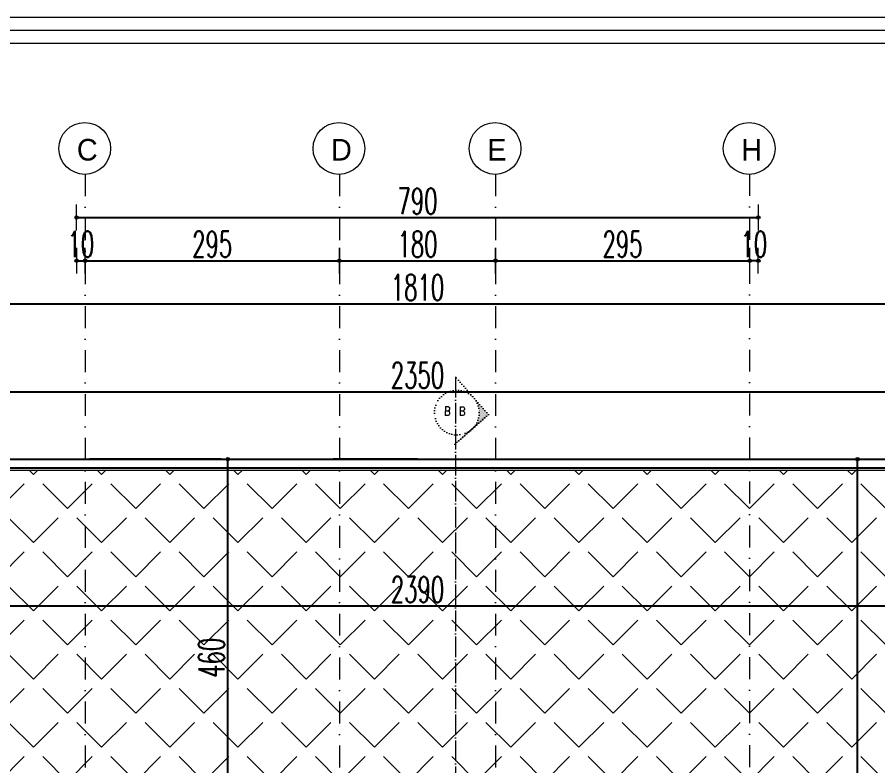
# Model space of a CAD drawing. Header units: millimetres. Extents: x -16104 to 67872, y -88009 to 12107.
# Drawn here: x 33168 to 34166, y -5820 to -4952 of the extents above; entities that cross this region are included whole.
import ezdxf
from ezdxf.enums import TextEntityAlignment as Align

# ---------------------------------------------------------------- set-up
doc = ezdxf.new("R2010")
doc.units = ezdxf.units.MM
for name, pattern in [('ACAD_ISO04W100', [30, 24, -3, 0, -3]), ('ACAD_ISO07W100', [3, 0, -3]), ('DASHDOTX2', [50.8, 25.4, -12.7, 0, -12.7])]:
    doc.linetypes.add(name, pattern=pattern)
doc.layers.get('0').update_dxf_attribs({"color": 241})
for name, color, linetype, lineweight in [('AKS', 1, 'ACAD_ISO07W100', 5), ('akslar', 144, 'Continuous', 20), ('c05', 32, 'Continuous', 13), ('duvar', 123, 'Continuous', 25), ('OLCU', 54, 'Continuous', 13), ('SıVA', 40, 'Continuous', 9), ('TARAMA', 8, 'Continuous', 15)]:
    doc.layers.add(name, color=color, linetype=linetype, lineweight=lineweight)
doc.styles.add('DIM', font='Txttw.shx', dxfattribs={"width": 0.6})
doc.styles.add('DIMENSIONS', font='simplex', dxfattribs={"width": 0.8})
doc.dimstyles.new('50', dxfattribs={"dimscale": 0, "dimtxt": 30, "dimasz": 1, "dimexe": 0, "dimexo": 2, "dimgap": 4, "dimtad": 1, "dimdec": 0, "dimzin": 0, "dimdsep": 46, "dimtxsty": 'DIM', "dimblk1": 'DOT', "dimblk2": 'DOT', "dimsah": 1, "dimcen": 1.5, "dimdle": 3, "dimse1": 1, "dimse2": 1, "dimclrd": 256, "dimclre": 9, "dimclrt": 256, "dimadec": 0, "dimazin": 0, "dimtfac": 0.24, "dimtdec": 0, "dimtix": 1, "dimtmove": 2, "dimatfit": 3, "dimldrblk": 'DOT', "dimfxl": 0, "dimtolj": 1, "dimtzin": 15, "dimarcsym": 0})

# ---------------------------------------------------------------- blocks, each defined once
blk = doc.blocks.new('DOT')
for p, q in [((0, 15), (0, -15)), ((-2, 0), (0, 0)), ((2, 0), (0, 0))]:
    blk.add_line(p, q)
blk.add_circle((0, 0), 2)
blk = doc.blocks.new('*D1118')
at = {"layer": 'Defpoints', "color": 0, "transparency": 16777216}
for p in [(32727.04, -5284.56), (34537.04, -5284.56), (34537.04, -5319.56)]:
    blk.add_point(p, dxfattribs=at)
at = {"layer": 'OLCU', "lineweight": -2, "transparency": 16777216}
blk.add_line((32728.04, -5284.56), (34536.04, -5284.56), dxfattribs=at)
at = {"layer": 'OLCU', "lineweight": -2, "transparency": 16777216, "rotation": 180}
blk.add_blockref('DOT', (32727.04, -5284.56), dxfattribs=at)
at = {"layer": 'OLCU', "lineweight": -2, "transparency": 16777216}
blk.add_blockref('DOT', (34537.04, -5284.56), dxfattribs=at)
at = {"layer": 'OLCU', "transparency": 16777216, "insert": (33632.04, -5265.56), "char_height": 30, "attachment_point": 5, "style": 'DIM'}
blk.add_mtext('\\A1;1810', dxfattribs=at)
blk = doc.blocks.new('*D1119')
at = {"layer": 'Defpoints', "color": 0, "transparency": 16777216}
for p in [(33247, -5234.56), (33541.54, -5234.56), (33541.54, -5234.56)]:
    blk.add_point(p, dxfattribs=at)
at = {"layer": 'OLCU', "lineweight": -2, "transparency": 16777216}
blk.add_line((33248, -5234.56), (33540.54, -5234.56), dxfattribs=at)
at = {"layer": 'OLCU', "lineweight": -2, "transparency": 16777216, "rotation": 180}
blk.add_blockref('DOT', (33247, -5234.56), dxfattribs=at)
at = {"layer": 'OLCU', "lineweight": -2, "transparency": 16777216}
blk.add_blockref('DOT', (33541.54, -5234.56), dxfattribs=at)
at = {"layer": 'OLCU', "transparency": 16777216, "insert": (33394.27, -5215.56), "char_height": 30, "attachment_point": 5, "style": 'DIM'}
blk.add_mtext('\\A1;295', dxfattribs=at)
blk = doc.blocks.new('*D1120')
at = {"layer": 'Defpoints', "color": 0, "transparency": 16777216}
for p in [(33541.54, -5234.56), (33722.54, -5234.56), (33722.54, -5234.56)]:
    blk.add_point(p, dxfattribs=at)
at = {"layer": 'OLCU', "lineweight": -2, "transparency": 16777216}
blk.add_line((33542.54, -5234.56), (33721.54, -5234.56), dxfattribs=at)
at = {"layer": 'OLCU', "lineweight": -2, "transparency": 16777216, "rotation": 180}
blk.add_blockref('DOT', (33541.54, -5234.56), dxfattribs=at)
at = {"layer": 'OLCU', "lineweight": -2, "transparency": 16777216}
blk.add_blockref('DOT', (33722.54, -5234.56), dxfattribs=at)
at = {"layer": 'OLCU', "transparency": 16777216, "insert": (33632.04, -5215.56), "char_height": 30, "attachment_point": 5, "style": 'DIM'}
blk.add_mtext('\\A1;180', dxfattribs=at)
blk = doc.blocks.new('*D1121')
at = {"layer": 'Defpoints', "color": 0, "transparency": 16777216}
for p in [(33722.54, -5234.56), (34017.04, -5234.56), (34017.04, -5234.56)]:
    blk.add_point(p, dxfattribs=at)
at = {"layer": 'OLCU', "lineweight": -2, "transparency": 16777216}
blk.add_line((33723.54, -5234.56), (34016.04, -5234.56), dxfattribs=at)
at = {"layer": 'OLCU', "lineweight": -2, "transparency": 16777216, "rotation": 180}
blk.add_blockref('DOT', (33722.54, -5234.56), dxfattribs=at)
at = {"layer": 'OLCU', "lineweight": -2, "transparency": 16777216}
blk.add_blockref('DOT', (34017.04, -5234.56), dxfattribs=at)
at = {"layer": 'OLCU', "transparency": 16777216, "insert": (33869.79, -5215.56), "char_height": 30, "attachment_point": 5, "style": 'DIM'}
blk.add_mtext('\\A1;295', dxfattribs=at)
blk = doc.blocks.new('*D1122')
at = {"layer": 'Defpoints', "color": 0, "transparency": 16777216}
for p in [(34017.04, -5234.56), (34017.04, -5269.56), (34027.04, -5269.56)]:
    blk.add_point(p, dxfattribs=at)
at = {"layer": 'OLCU', "lineweight": -2, "transparency": 16777216}
for p, q in [((34016.04, -5234.56), (34015.04, -5234.56)), ((34027.04, -5234.56), (34017.04, -5234.56)), ((34028.04, -5234.56), (34029.04, -5234.56))]:
    blk.add_line(p, q, dxfattribs=at)
blk.add_blockref('DOT', (34017.04, -5234.56), dxfattribs=at)
at = {"layer": 'OLCU', "lineweight": -2, "transparency": 16777216, "rotation": 180}
blk.add_blockref('DOT', (34027.04, -5234.56), dxfattribs=at)
at = {"layer": 'OLCU', "transparency": 16777216, "insert": (34022.04, -5215.56), "char_height": 30, "attachment_point": 5, "style": 'DIM'}
blk.add_mtext('\\A1;10', dxfattribs=at)
blk = doc.blocks.new('*D1123')
at = {"layer": 'Defpoints', "color": 0, "transparency": 16777216}
for p in [(34027.04, -5184.56), (33237.02, -5219.56), (34027.04, -5219.56)]:
    blk.add_point(p, dxfattribs=at)
at = {"layer": 'OLCU', "lineweight": -2, "transparency": 16777216}
blk.add_line((33238.02, -5184.56), (34026.04, -5184.56), dxfattribs=at)
at = {"layer": 'OLCU', "lineweight": -2, "transparency": 16777216, "rotation": 180}
blk.add_blockref('DOT', (33237.02, -5184.56), dxfattribs=at)
at = {"layer": 'OLCU', "lineweight": -2, "transparency": 16777216}
blk.add_blockref('DOT', (34027.04, -5184.56), dxfattribs=at)
at = {"layer": 'OLCU', "transparency": 16777216, "insert": (33632.03, -5165.56), "char_height": 30, "attachment_point": 5, "style": 'DIM'}
blk.add_mtext('\\A1;790', dxfattribs=at)
blk = doc.blocks.new('*D1154')
at = {"layer": 'Defpoints', "color": 0, "transparency": 16777216}
for p in [(33247, -5234.56), (33237.02, -5269.56), (33247, -5269.56)]:
    blk.add_point(p, dxfattribs=at)
at = {"layer": 'OLCU', "lineweight": -2, "transparency": 16777216}
for p, q in [((33236.02, -5234.56), (33235.02, -5234.56)), ((33237.02, -5234.56), (33247, -5234.56)), ((33248, -5234.56), (33249, -5234.56))]:
    blk.add_line(p, q, dxfattribs=at)
blk.add_blockref('DOT', (33237.02, -5234.56), dxfattribs=at)
at = {"layer": 'OLCU', "lineweight": -2, "transparency": 16777216, "rotation": 180}
blk.add_blockref('DOT', (33247, -5234.56), dxfattribs=at)
at = {"layer": 'OLCU', "transparency": 16777216, "insert": (33242.01, -5215.56), "char_height": 30, "attachment_point": 5, "style": 'DIM'}
blk.add_mtext('\\A1;10', dxfattribs=at)
blk = doc.blocks.new('*D1164')
at = {"layer": 'Defpoints', "color": 0, "transparency": 16777216}
for p in [(33412.46, -5464.56), (33412.46, -5464.56), (33412.46, -5924.87)]:
    blk.add_point(p, dxfattribs=at)
at = {"layer": 'OLCU', "lineweight": -2, "transparency": 16777216}
blk.add_line((33412.46, -5923.87), (33412.46, -5465.56), dxfattribs=at)
for p, rotation in [((33412.46, -5464.56), 90), ((33412.46, -5924.87), 270)]:
    blk.add_blockref('DOT', p, dxfattribs=dict(at, rotation=rotation))
at = {"layer": 'OLCU', "transparency": 16777216, "insert": (33393.46, -5694.72), "char_height": 30, "attachment_point": 5, "rotation": 90, "style": 'DIM'}
blk.add_mtext('\\A1;460', dxfattribs=at)
blk = doc.blocks.new('*D1173')
at = {"layer": 'Defpoints', "color": 0, "transparency": 16777216}
for p in [(32437.04, -5634.56), (34827.04, -5634.56), (34827.04, -5634.56)]:
    blk.add_point(p, dxfattribs=at)
at = {"layer": 'OLCU', "lineweight": -2, "transparency": 16777216}
blk.add_line((32438.04, -5634.56), (34826.04, -5634.56), dxfattribs=at)
at = {"layer": 'OLCU', "lineweight": -2, "transparency": 16777216, "rotation": 180}
blk.add_blockref('DOT', (32437.04, -5634.56), dxfattribs=at)
at = {"layer": 'OLCU', "lineweight": -2, "transparency": 16777216}
blk.add_blockref('DOT', (34827.04, -5634.56), dxfattribs=at)
at = {"layer": 'OLCU', "transparency": 16777216, "insert": (33632.04, -5615.56), "char_height": 30, "attachment_point": 5, "style": 'DIM'}
blk.add_mtext('\\A1;2390', dxfattribs=at)
blk = doc.blocks.new('*D1174')
at = {"layer": 'Defpoints', "color": 0, "transparency": 16777216}
for p in [(34142.04, -5464.56), (34142.04, -5464.56), (34016.96, -7614.06)]:
    blk.add_point(p, dxfattribs=at)
at = {"layer": 'OLCU', "lineweight": -2, "transparency": 16777216}
blk.add_line((34142.04, -7613.06), (34142.04, -5465.56), dxfattribs=at)
for p, rotation in [((34142.04, -5464.56), 90), ((34142.04, -7614.06), 270)]:
    blk.add_blockref('DOT', p, dxfattribs=dict(at, rotation=rotation))
at = {"layer": 'OLCU', "transparency": 16777216, "insert": (34123.04, -6539.31), "char_height": 30, "attachment_point": 5, "rotation": 90, "style": 'DIM'}
blk.add_mtext('\\A1;2150', dxfattribs=at)
blk = doc.blocks.new('*D1054')
at = {"layer": 'Defpoints', "color": 0, "transparency": 16777216}
for p in [(32457.04, -5386.38), (34807.04, -5386.38), (34807.04, -5386.38)]:
    blk.add_point(p, dxfattribs=at)
at = {"layer": 'OLCU', "lineweight": -2, "transparency": 16777216}
blk.add_line((32458.04, -5386.38), (34806.04, -5386.38), dxfattribs=at)
at = {"layer": 'OLCU', "lineweight": -2, "transparency": 16777216, "rotation": 180}
blk.add_blockref('DOT', (32457.04, -5386.38), dxfattribs=at)
at = {"layer": 'OLCU', "lineweight": -2, "transparency": 16777216}
blk.add_blockref('DOT', (34807.04, -5386.38), dxfattribs=at)
at = {"layer": 'OLCU', "transparency": 16777216, "insert": (33632.04, -5367.38), "char_height": 30, "attachment_point": 5, "style": 'DIM'}
blk.add_mtext('\\A1;2350', dxfattribs=at)

msp = doc.modelspace()

# ---------------------------------------------------------------- hatches: boundary and pattern name
at = {"layer": 'AKS'}
msp.add_hatch(color=1, dxfattribs=at).paths.add_polyline_path([(33694.89, -5429.87), (33714.34, -5412.72), (33697.2, -5393.27, -0.198912), (33703.62, -5412.05, -0.198912)])
msp.add_hatch(color=1, dxfattribs=at).paths.add_polyline_path([(33694.89, -5429.87), (33714.34, -5412.72), (33697.2, -5393.27, -0.198912), (33703.62, -5412.05, -0.198912)])
at = {"layer": 'TARAMA'}
h = msp.add_hatch(dxfattribs=at)
h.set_pattern_fill('ANGLE,_O', color=256, scale=8, angle=45)
h.set_pattern_definition([(45, (-3599.79, -17059.605), (-39.51313, 39.51313), [40.64, -15.24]), (135, (-3599.79, -17059.605), (-39.51313, -39.51313), [40.64, -15.24])])
h.paths.add_polyline_path([(33247, -5477.56), (32714.04, -5477.56), (32714.04, -5457.56), (32430.04, -5457.56), (32430.04, -5621.56), (32450.04, -5621.56), (32450.04, -6087.87), (32430.04, -6087.87), (32430.04, -6099.87), (33230.51, -6099.87), (33229.02, -5921.87), (33247, -5921.87)])
h.paths.add_polyline_path([(32542.04, -5649.56), (32542.04, -5694.56), (32472.04, -5694.56), (32472.04, -5649.56)], flags=16)
h.paths.add_polyline_path([(32532.04, -5659.56), (32532.04, -5684.56), (32482.04, -5684.56), (32482.04, -5659.56)], flags=0)
h.paths.add_polyline_path([(32532.04, -5659.56), (32532.04, -5684.56), (32507.04, -5684.56), (32482.04, -5684.56), (32482.04, -5659.56), (32507.04, -5659.56)], flags=0)
h.paths.add_polyline_path([(33230.51, -6099.87), (32430.04, -6099.87), (32430.04, -6279.56), (33232.03, -6279.56)])
h.paths.add_polyline_path([(33232.36, -6319.56), (33232.04, -6319.56), (33232.04, -6281.7), (33232.03, -6279.56), (32430.04, -6279.56), (32430.04, -6470.24), (33233.63, -6470.24)])
h.paths.add_polyline_path([(33066.47, -6388.08, -1), (33091.47, -6388.08, -1)], flags=16)
h.paths.add_polyline_path([(33068.47, -6388.08, -1), (33089.47, -6388.08, -1)], flags=0)
h.paths.add_polyline_path([(33070.47, -6388.08, -1), (33087.47, -6388.08, -1)], flags=0)
h.paths.add_polyline_path([(33072.47, -6388.08, -1), (33085.47, -6388.08, -1)], flags=0)
h.paths.add_polyline_path([(33074.47, -6388.08, -1), (33083.47, -6388.08, -1)], flags=0)
h.paths.add_polyline_path([(33076.47, -6388.08, -1), (33081.47, -6388.08, -1)], flags=0)
h.paths.add_polyline_path([(33229.04, -6516.59), (33234.02, -6516.54), (33233.63, -6470.24), (32430.04, -6470.24), (32430.04, -6559.56), (33229.04, -6559.56)])
h.paths.add_polyline_path([(32594.04, -6576.56), (33082.04, -6576.56), (33082.04, -7457.06), (33062.04, -7457.06), (33062.04, -7621.06), (33226.04, -7621.06), (33226.04, -7601.06), (33247, -7601.06), (33247, -6572.56), (33229.04, -6572.56), (33229.04, -6559.56), (32430.04, -6559.56), (32430.04, -6596.56), (32594.04, -6596.56)])
h.paths.add_polyline_path([(33541.54, -5477.56), (33247, -5477.56), (33247, -5921.87), (33541.54, -5921.87)])
h.paths.add_polyline_path([(33317.04, -5849.87), (33317.04, -5919.87), (33272.04, -5919.87), (33272.04, -5849.87)], flags=16)
h.paths.add_polyline_path([(33307.04, -5859.87), (33307.04, -5884.87), (33307.04, -5909.87), (33282.04, -5909.87), (33282.04, -5884.87), (33282.04, -5859.87)], flags=0)
h.paths.add_polyline_path([(33722.54, -5477.56), (33541.54, -5477.56), (33541.54, -5921.87), (33722.54, -5921.87)])
h.paths.add_polyline_path([(34016.96, -5477.56), (33817.98, -5477.56), (33817.98, -5921.87), (33930.54, -5921.87), (33930.54, -6099.87), (34016.96, -6099.87)])
h.paths.add_polyline_path([(33947.04, -5849.87), (33992.04, -5849.87), (33992.04, -5919.87), (33947.04, -5919.87)], flags=16)
h.paths.add_polyline_path([(33957.04, -5859.87), (33982.04, -5859.87), (33982.04, -5884.87), (33982.04, -5909.87), (33957.04, -5909.87), (33957.04, -5884.87)], flags=0)
h.paths.add_polyline_path([(33817.98, -5477.56), (33722.54, -5477.56), (33722.54, -5921.87), (33817.98, -5921.87)])
h.paths.add_polyline_path([(34814.04, -5621.56), (34834.04, -5621.56), (34834.04, -5457.56), (34550.04, -5457.56), (34550.04, -5477.56), (34016.96, -5477.56), (34016.96, -6099.87), (34834.04, -6099.87), (34834.04, -6087.87), (34814.04, -6087.87)])
h.paths.add_polyline_path([(34722.04, -5694.56), (34722.04, -5649.56), (34792.04, -5649.56), (34792.04, -5694.56)], flags=16)
h.paths.add_polyline_path([(34732.04, -5684.56), (34732.04, -5659.56), (34757.04, -5659.56), (34782.04, -5659.56), (34782.04, -5684.56), (34757.04, -5684.56)], flags=0)
h.paths.add_polyline_path([(34016.96, -6099.87), (33930.54, -6099.87), (33930.54, -6266.56), (33994.04, -6266.56), (33994.04, -6206.56), (34016.96, -6206.56)])
h.paths.add_polyline_path([(34834.04, -6099.87), (34016.96, -6099.87), (34016.96, -6206.56), (34070.04, -6206.56), (34070.04, -6279.56), (34834.04, -6279.56)])
h.paths.add_polyline_path([(34834.04, -6559.56), (34035.04, -6559.56), (34035.04, -6572.56), (34016.96, -6572.56), (34016.96, -7601.06), (34072.04, -7601.06), (34072.04, -7621.06), (34201.04, -7621.06), (34201.04, -7367.06), (34181.04, -7367.06), (34181.04, -6576.56), (34670.04, -6576.56), (34670.04, -6596.56), (34834.04, -6596.56)])
h.paths.add_polyline_path([(34834.04, -6470.24), (34030.04, -6470.24), (34030.04, -6516.56), (34035.04, -6516.56), (34035.04, -6559.56), (34834.04, -6559.56)])
h.paths.add_polyline_path([(34834.04, -6279.56), (34070.04, -6279.56), (34070.04, -6282.56), (34035.04, -6282.56), (34035.04, -6322.56), (34030.04, -6322.56), (34030.04, -6470.24), (34834.04, -6470.24)])
h.paths.add_polyline_path([(34016.96, -6572.56), (34007.04, -6572.56), (33817.98, -6572.56), (33817.98, -7601.06), (34016.96, -7601.06)])
h.paths.add_polyline_path([(33817.98, -6572.56), (33722.54, -6572.56), (33722.54, -7601.06), (33817.98, -7601.06)])
h.paths.add_polyline_path([(33722.54, -6572.56), (33541.54, -6572.56), (33541.54, -7601.06), (33722.54, -7601.06)])
h.paths.add_polyline_path([(33664.04, -7509.06), (33664.04, -7579.06), (33619.04, -7579.06), (33619.04, -7509.06)], flags=16)
h.paths.add_polyline_path([(33654.04, -7519.06), (33654.04, -7544.06), (33654.04, -7569.06), (33629.04, -7569.06), (33629.04, -7544.06), (33629.04, -7519.06)], flags=0)
h.paths.add_polyline_path([(33629.04, -7004.56), (33559.04, -7004.56), (33559.04, -6959.56), (33629.04, -6959.56)], flags=16)
h.paths.add_polyline_path([(33619.04, -6994.56), (33594.04, -6994.56), (33569.04, -6994.56), (33569.04, -6969.56), (33594.04, -6969.56), (33619.04, -6969.56)], flags=0)
h.paths.add_polyline_path([(33541.54, -6572.56), (33362, -6572.56, -0.405453), (33262.04, -6669.56), (33262.04, -6572.56), (33247, -6572.56), (33247, -7601.06), (33541.54, -7601.06)])
h.paths.add_polyline_path([(32803.9, -5958.43), (32865.19, -5958.43), (32865.19, -6003.43), (32803.9, -6003.43)], flags=24)
h.paths.add_polyline_path([(33094.83, -6387.09), (33138.69, -6387.09), (33138.69, -6372.09), (33094.83, -6372.09)], flags=24)
h.paths.add_polyline_path([(33224.97, -6331.82), (33269.11, -6331.82), (33269.11, -6376.82), (33224.97, -6376.82)], flags=9)
h.paths.add_polyline_path([(33370.96, -5725.36), (33370.96, -5664.07), (33415.96, -5664.07), (33415.96, -5725.36)], flags=24)
h.paths.add_polyline_path([(33592.83, -5593.06), (33671.26, -5593.06), (33671.26, -5638.06), (33592.83, -5638.06)], flags=24)
h.paths.add_polyline_path([(34346.65, -5958.43), (34407.94, -5958.43), (34407.94, -6003.43), (34346.65, -6003.43)], flags=24)
h.paths.add_polyline_path([(34100.54, -6576.81), (34100.54, -6501.81), (34145.54, -6501.81), (34145.54, -6576.81)], flags=9)
h.paths.add_polyline_path([(33994.97, -6331.82), (34039.11, -6331.82), (34039.11, -6376.82), (33994.97, -6376.82)], flags=9)
h.paths.add_polyline_path([(33239.44, -6581.63), (33239.44, -6537.49), (33284.44, -6537.49), (33284.44, -6581.63)], flags=9)
h.paths.add_polyline_path([(33370.96, -6581.63), (33370.96, -6537.49), (33415.96, -6537.49), (33415.96, -6581.63)], flags=9)
h.paths.add_polyline_path([(33370.96, -7129.31), (33370.96, -7054.31), (33415.96, -7054.31), (33415.96, -7129.31)], flags=24)

# ---------------------------------------------------------------- linework, layer by layer
at = {"layer": 'AKS', "color": 1, "linetype": 'ACAD_ISO04W100'}
msp.add_line((33676.02, -5369.07), (33676.02, -7691.51), dxfattribs=at)
at = {"layer": 'AKS', "color": 1, "linetype": 'ACAD_ISO07W100'}
msp.add_line((33714.34, -5412.72), (33676.02, -5369.07), dxfattribs=at)
at = {"layer": 'AKS', "color": 1}
for p, q in [((33675.43, -5447.01), (33714.34, -5412.72)), ((33714.34, -5412.72), (33675.43, -5447.01)), ((33675.43, -5447.01), (33714.34, -5412.72)), ((33714.34, -5412.72), (33675.43, -5447.01))]:
    msp.add_line(p, q, dxfattribs=at)
at = {"layer": 'AKS', "linetype": 'ByBlock'}
for centre in [(33246.48, -5104.56), (33541.02, -5104.56), (33722.02, -5104.56), (34016.52, -5104.56)]:
    msp.add_circle(centre, 30, dxfattribs=at)
at = {"layer": 'AKS', "color": 1, "linetype": 'ACAD_ISO07W100'}
msp.add_circle((33677.74, -5410.41), 25.93, dxfattribs=at)
at = {"layer": 'akslar', "linetype": 'DASHDOTX2'}
for p, q in [((33247, -5134.56), (33247, -7944.06)), ((33541.54, -5134.56), (33541.54, -7944.06)), ((33722.54, -5134.56), (33722.54, -7944.06)), ((34016.96, -5134.09), (34016.96, -7943.59))]:
    msp.add_line(p, q, dxfattribs=at)
at = {"layer": 'c05'}
for points in [[(35447.59, -8120.02), (35447.59, -8330.26), (31917.33, -8330.26), (31917.33, -4952.49), (35447.59, -4952.49), (35447.59, -6808.57)], [(35432.59, -8120.02), (35432.59, -8315.26), (31932.33, -8315.26), (31932.33, -4967.49), (35432.59, -4967.49), (35432.59, -6808.57)], [(35417.59, -8120.02), (35417.59, -8300.26), (31947.33, -8300.26), (31947.33, -4982.49), (35417.59, -4982.49), (35417.59, -6808.57)]]:
    msp.add_lwpolyline(points, dxfattribs=at)
at = {"layer": 'duvar'}
for p, q in [((32839.54, -5464.56), (34424.54, -5464.56)), ((33404.54, -5464.56), (33252.04, -5464.56)), ((33632.04, -5464.56), (33534.54, -5464.56)), ((33632.04, -5464.56), (33729.54, -5464.56)), ((33859.54, -5464.56), (34012.04, -5464.56)), ((34142.04, -5464.56), (34294.54, -5464.56)), ((32839.54, -5474.56), (34424.54, -5474.56))]:
    msp.add_line(p, q, dxfattribs=at)
at = {"layer": 'SıVA'}
msp.add_lwpolyline([(34550.04, -5477.56), (32714.04, -5477.56), (32714.04, -5457.56), (32430.04, -5457.56), (32430.04, -5621.56), (32450.04, -5621.56), (32450.04, -6087.87), (32430.04, -6087.87), (32430.04, -6596.56), (32594.04, -6596.56), (32594.04, -6576.56), (33082.04, -6576.56), (33082.04, -7457.06), (33062.04, -7457.06), (33062.04, -7621.06), (33226.04, -7621.06), (33226.04, -7601.06), (34072.04, -7601.06), (34072.04, -7621.06), (34201.04, -7621.06)], dxfattribs=at)

# ---------------------------------------------------------------- texts
at = {"layer": 'AKS', "color": 1, "style": 'DIMENSIONS', "width": 0.8}
for p in [(33666.65, -5408.79), (33683.97, -5408.91)]:
    msp.add_text('B', height=10.37, rotation=359.57786, dxfattribs=at).set_placement(p, align=Align.MIDDLE)
at = {"layer": 'AKS', "char_height": 25, "width": 35.6591, "attachment_point": 1}
for s, insert in [('C', (33237.31, -5093.55)), ('D', (33531.85, -5093.55)), ('E', (33712.85, -5093.55)), ('H', (34007.35, -5093.55))]:
    msp.add_mtext(s, dxfattribs=dict(at, insert=insert))

# ---------------------------------------------------------------- dimensions: what is measured, and where the dimension line sits
at = {"layer": 'OLCU'}
for base, p1, p2, picture, middle in [((34027.04, -5184.56), (33237.02, -5219.56), (34027.04, -5219.56), '*D1123', (33632.03, -5165.56)), ((33247, -5234.56), (33237.02, -5269.56), (33247, -5269.56), '*D1154', (33242.01, -5215.56)), ((33541.54, -5234.56), (33247, -5234.56), (33541.54, -5234.56), '*D1119', (33394.27, -5215.56)), ((34017.04335457, -5234.56011155), (33722.54335457, -5234.56011155), (34017.04335457, -5234.56011155), '*D1121', (33869.79335457, -5215.56011155)), ((34017.04, -5234.56), (34027.04, -5269.56), (34017.04, -5269.56), '*D1122', (34022.04, -5215.56)), ((34537.04, -5284.56), (32727.04, -5284.56), (34537.04, -5319.56), '*D1118', (33632.04, -5265.56)), ((34807.04, -5386.38), (32457.04, -5386.38), (34807.04, -5386.38), '*D1054', (33632.04, -5367.38)), ((34827.04, -5634.56), (32437.04, -5634.56), (34827.04, -5634.56), '*D1173', (33632.04, -5615.56))]:
    dim = msp.add_linear_dim(base=base, p1=p1, p2=p2, dimstyle='50', override={"dimscale": 1}, dxfattribs=at)
    dim.commit()
    dim.dimension.update_dxf_attribs({"geometry": picture, "text_midpoint": middle})
dim = msp.add_linear_dim(base=(33722.54, -5234.56), p1=(33541.54, -5234.56), p2=(33722.54, -5234.56), text='180', dimstyle='50', override={"dimscale": 1}, dxfattribs=at)
dim.commit()
dim.dimension.update_dxf_attribs({"geometry": '*D1120', "text_midpoint": (33632.04, -5215.56)})
for base, p1, p2, picture, middle in [((33412.46, -5464.56), (33412.46, -5924.87), (33412.46, -5464.56), '*D1164', (33393.46, -5694.72)), ((34142.04335457, -5464.56011155), (34016.9556101, -7614.06011155), (34142.04335457, -5464.56011155), '*D1174', (34123.04335457, -6539.31011155))]:
    dim = msp.add_linear_dim(base=base, p1=p1, p2=p2, angle=90, dimstyle='50', override={"dimscale": 1}, dxfattribs=at)
    dim.commit()
    dim.dimension.update_dxf_attribs({"geometry": picture, "text_midpoint": middle})

doc.saveas('drawing.dxf')
